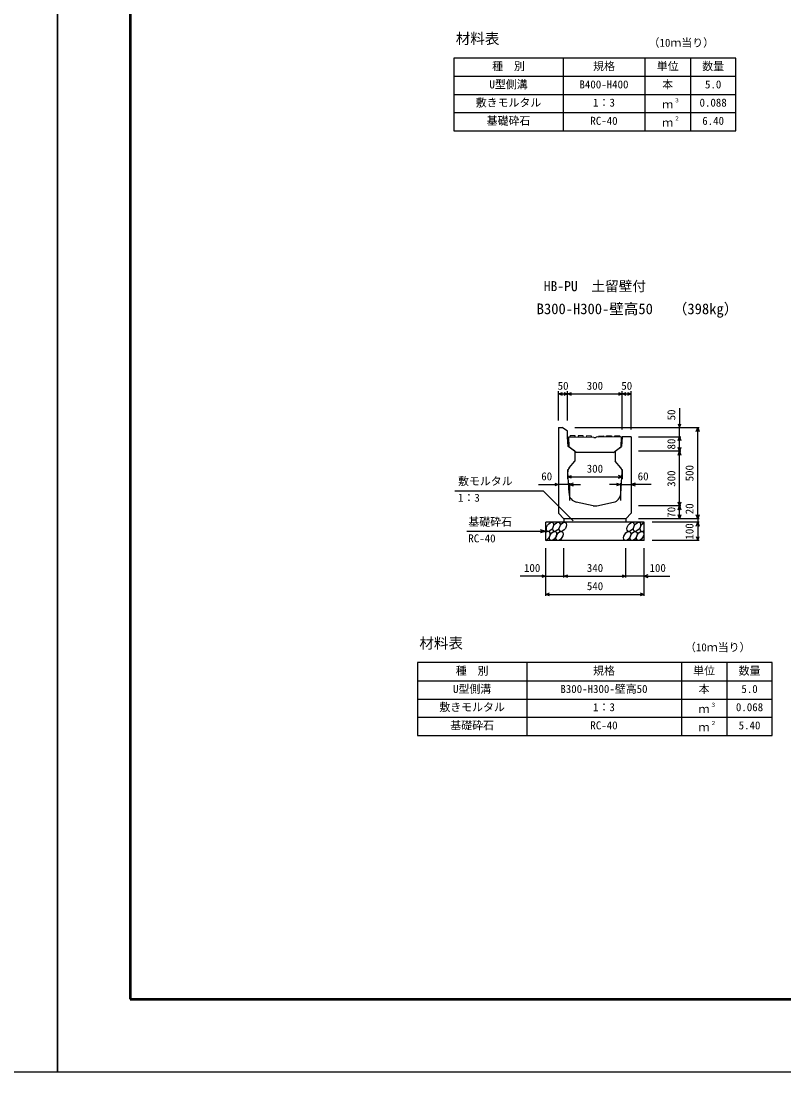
# Model space of a CAD drawing. Units: millimetres, scale not verified. Extents: x -16800 to 16800, y -5940 to 5940.
# Drawn here: x -200 to 3994, y -5940 to -166 of the extents above; entities that cross this region are included whole.
import ezdxf
from ezdxf.enums import TextEntityAlignment as Align

# ---------------------------------------------------------------- set-up
doc = ezdxf.new("R2010")
doc.units = ezdxf.units.MM
doc.header["$LTSCALE"] = 20
for name, color, linetype, lineweight in [('0-0_DIM', 7, 'Continuous', 25), ('0-1_Defpoints', 5, 'Continuous', 25), ('0-2_HATCH', 6, 'Continuous', 25), ('0-3_HYO', 3, 'Continuous', 25), ('0-4_HYO2', 4, 'Continuous', 25), ('0-5_OUTLINE', 3, 'Continuous', 25), ('0-6_TXT', 7, 'Continuous', 25), ('0-7_WAKU', 3, 'Continuous', 25)]:
    doc.layers.add(name, color=color, linetype=linetype, lineweight=lineweight)
doc.styles.add('ＭＳ ゴシック', font='')
doc.styles.get('ＭＳ ゴシック').set_extended_font_data('MS Gothic')

msp = doc.modelspace()

# ---------------------------------------------------------------- linework, layer by layer
at = {"layer": '0-0_DIM'}
for p, q in [((2754.72, -2359.92), (2754.72, -2199.92)), ((2754.72, -2214.92), (2804.72, -2214.92)), ((2804.72, -2359.92), (2804.72, -2199.92)), ((2804.72, -2214.92), (3104.72, -2214.92)), ((3104.72, -2409.92), (3104.72, -2199.92)), ((3104.72, -2214.92), (3154.72, -2214.92)), ((3154.72, -2409.92), (3154.72, -2199.92)), ((3419.72, -2293.31), (3419.72, -2399.92)), ((2844.72, -2399.92), (3527.22, -2399.92)), ((3419.72, -2449.92), (3419.72, -2399.92)), ((3519.72, -2899.92), (3519.72, -2399.92)), ((3194.72, -2449.92), (3427.22, -2449.92)), ((3427.22, -2529.92), (3194.72, -2529.92)), ((2804.72, -2629.92), (2804.72, -2680.93)), ((3104.72, -2629.92), (3104.72, -2680.93)), ((2644.72, -2712.5), (2754.72, -2712.5)), ((2814.72, -2712.5), (2754.72, -2712.5)), ((2804.72, -2670.32), (3104.72, -2670.32)), ((2814.72, -2705), (2814.72, -2799.92)), ((2814.72, -2712.5), (2874.72, -2712.5)), ((3094.72, -2712.5), (3034.72, -2712.5)), ((3094.72, -2705), (3094.72, -2799.92)), ((3094.72, -2712.5), (3154.72, -2712.5)), ((3264.72, -2712.5), (3154.72, -2712.5)), ((2671.69, -2748.11), (2183.76, -2748.11)), ((2671.69, -2748.11), (2835.35, -2911.77)), ((3427.22, -2829.92), (3194.72, -2829.92)), ((3419.72, -2899.92), (3419.72, -2829.92)), ((3527.22, -2899.92), (3194.72, -2899.92)), ((3527.22, -2919.92), (3269.72, -2919.92)), ((2684.72, -2969.92), (2251.4, -2969.92)), ((2684.72, -2969.92), (2655.74, -2962.16)), ((2684.72, -2969.92), (2655.74, -2977.69)), ((3527.22, -3019.92), (3269.72, -3019.92)), ((2684.72, -3323.35), (2684.72, -3061.98)), ((2784.72, -3223.35), (2784.72, -3061.98)), ((3124.72, -3223.35), (3124.72, -3061.98)), ((3224.72, -3323.35), (3224.72, -3061.98)), ((2684.72, -3215.85), (2542.92, -3215.85)), ((2684.72, -3215.85), (2784.72, -3215.85)), ((2784.72, -3215.85), (3124.72, -3215.85)), ((3224.72, -3215.85), (3124.72, -3215.85)), ((3224.72, -3215.85), (3366.51, -3215.85)), ((2684.72, -3315.85), (3224.72, -3315.85))]:
    msp.add_line(p, q, dxfattribs=at)
for points in [[(2775.86, -2222.62), (2754.72, -2214.92), (2775.86, -2207.23)], [(2783.57, -2207.23), (2804.72, -2214.92), (2783.57, -2222.62)], [(2825.86, -2222.62), (2804.72, -2214.92), (2825.86, -2207.23)], [(3083.57, -2207.23), (3104.72, -2214.92), (3083.57, -2222.62)], [(3125.86, -2222.62), (3104.72, -2214.92), (3125.86, -2207.23)], [(3133.57, -2207.23), (3154.72, -2214.92), (3133.57, -2222.62)], [(3412.02, -2378.78), (3419.72, -2399.92), (3427.41, -2378.78)], [(3512.02, -2421.07), (3519.72, -2399.92), (3527.41, -2421.07)], [(3412.02, -2471.07), (3419.72, -2449.92), (3427.41, -2471.07)], [(3419.72, -2829.92), (3419.72, -2529.92), (3419.72, -2449.92)], [(3427.41, -2508.78), (3419.72, -2529.92), (3412.02, -2508.78)], [(3412.02, -2551.07), (3419.72, -2529.92), (3427.41, -2551.07)], [(2733.57, -2704.8), (2754.72, -2712.5), (2733.57, -2720.19)], [(2825.86, -2678.02), (2804.72, -2670.32), (2825.86, -2662.63)], [(2835.86, -2704.8), (2814.72, -2712.5), (2835.86, -2720.19)], [(3073.57, -2704.8), (3094.72, -2712.5), (3073.57, -2720.19)], [(3083.57, -2678.02), (3104.72, -2670.32), (3083.57, -2662.63)], [(3175.86, -2704.8), (3154.72, -2712.5), (3175.86, -2720.19)], [(3427.41, -2808.78), (3419.72, -2829.92), (3412.02, -2808.78)], [(3412.02, -2851.07), (3419.72, -2829.92), (3427.41, -2851.07)], [(3427.41, -2878.78), (3419.72, -2899.92), (3412.02, -2878.78)], [(3527.41, -2878.78), (3519.72, -2899.92), (3512.02, -2878.78)], [(3512.02, -2941.07), (3519.72, -2919.92), (3527.41, -2941.07)], [(3519.72, -2899.92), (3519.72, -2919.92), (3519.72, -3019.92)], [(3512.02, -2998.78), (3519.72, -3019.92), (3527.41, -2998.78)], [(2663.57, -3208.16), (2684.72, -3215.85), (2663.57, -3223.55)], [(2805.86, -3223.55), (2784.72, -3215.85), (2805.86, -3208.16)], [(3103.57, -3208.16), (3124.72, -3215.85), (3103.57, -3223.55)], [(3245.86, -3208.16), (3224.72, -3215.85), (3245.86, -3223.55)], [(2705.86, -3323.55), (2684.72, -3315.85), (2705.86, -3308.16)], [(3203.57, -3308.16), (3224.72, -3315.85), (3203.57, -3323.55)]]:
    msp.add_lwpolyline(points, dxfattribs=at)
at = {"layer": '0-1_Defpoints'}
for points in [[(-16800, -5940), (0, -5940), (0, 5940), (-16800, 5940)], [(0, -5940), (16800, -5940), (16800, 5940), (0, 5940)]]:
    msp.add_lwpolyline(points, close=True, dxfattribs=at)
at = {"layer": '0-2_HATCH'}
for p, q in [((2846.72, -2451.35), (2845.22, -2444.83)), ((2891.72, -2451.81), (2890.22, -2445.29)), ((2936.72, -2452.27), (2935.22, -2445.75)), ((2972.72, -2452.27), (2974.22, -2445.75)), ((3017.72, -2451.81), (3019.22, -2445.29)), ((3062.72, -2451.35), (3064.22, -2444.83))]:
    msp.add_line(p, q, dxfattribs=at)
for points in [[(2845.27, -2444.83), (2818.27, -2444.56), (2816.72, -2451.04)], [(2890.27, -2445.29), (2863.27, -2445.02), (2861.72, -2451.5)], [(2935.27, -2445.75), (2908.27, -2445.48), (2906.72, -2451.96)], [(2974.17, -2445.75), (3001.17, -2445.48), (3002.72, -2451.96)], [(3019.17, -2445.29), (3046.17, -2445.02), (3047.72, -2451.5)], [(3064.17, -2444.83), (3091.17, -2444.56), (3092.72, -2451.04)]]:
    msp.add_lwpolyline(points, dxfattribs=at)
for centre in [(2707.61, -2944.92), (2743.08, -2944.92), (2778.56, -2944.92), (3150.77, -2944.92), (3186.24, -2944.92), (2724.49, -2994.92), (2759.97, -2994.92), (3132.17, -2994.92), (3167.65, -2994.92), (3203.12, -2994.92)]:
    msp.add_ellipse(centre, major_axis=(14.54, 23.54), ratio=0.5792, dxfattribs=at)
for centre, start_param, end_param in [((3221.72, -2944.92), 0.6666252, 4.1103269), ((2689.01, -2994.92), 3.7419964, 7.318141)]:
    msp.add_ellipse(centre, major_axis=(14.54, 23.54), ratio=0.5792, start_param=start_param, end_param=end_param, dxfattribs=at)
at = {"layer": '0-3_HYO'}
for p, q in [((2779.72, -369.19), (2779.72, -769.19)), ((3229.72, -369.19), (3229.72, -769.19)), ((3479.72, -369.19), (3479.72, -769.19)), ((2179.72, -469.19), (3729.72, -469.19)), ((2579.72, -3690.8), (2579.72, -4090.8)), ((3429.72, -3690.8), (3429.72, -4090.8)), ((3679.72, -3690.8), (3679.72, -4090.8)), ((1979.72, -3790.8), (3929.72, -3790.8))]:
    msp.add_line(p, q, dxfattribs=at)
for points in [[(2179.72, -769.19), (3729.72, -769.19), (3729.72, -369.19), (2179.72, -369.19)], [(1979.72, -4090.8), (3929.72, -4090.8), (3929.72, -3690.8), (1979.72, -3690.8)]]:
    msp.add_lwpolyline(points, close=True, dxfattribs=at)
at = {"layer": '0-4_HYO2'}
for p, q in [((2179.72, -569.19), (3729.72, -569.19)), ((2179.72, -669.19), (3729.72, -669.19)), ((1979.72, -3890.8), (3929.72, -3890.8)), ((1979.72, -3990.8), (3929.72, -3990.8))]:
    msp.add_line(p, q, dxfattribs=at)
at = {"layer": '0-5_OUTLINE'}
for p, q in [((2754.72, -2399.92), (2754.72, -2869.92)), ((2754.72, -2399.92), (2774.72, -2399.92)), ((2804.72, -2419.92), (2774.72, -2399.92)), ((2804.72, -2449.92), (2804.72, -2419.92)), ((2807.72, -2502.79), (2804.72, -2449.92)), ((2809.73, -2450.97), (2948.7, -2452.39)), ((2809.73, -2450.97), (2811.8, -2505.88)), ((2948.7, -2452.39), (2950.22, -2455.59)), ((2959.22, -2455.59), (2950.22, -2455.59)), ((2960.74, -2452.39), (2959.22, -2455.59)), ((3099.72, -2450.97), (2960.74, -2452.39)), ((3099.72, -2450.97), (3097.64, -2505.86)), ((3104.72, -2449.92), (3101.72, -2502.79)), ((3154.72, -2449.92), (3104.72, -2449.92)), ((3154.72, -2449.92), (3154.72, -2869.92)), ((2843.72, -2529.92), (2807.72, -2502.79)), ((2851.72, -2535.95), (2811.8, -2505.88)), ((2843.72, -2529.92), (2843.72, -2583.44)), ((3057.72, -2535.95), (2851.72, -2535.95)), ((3057.72, -2535.95), (3097.64, -2505.86)), ((3065.72, -2529.92), (3101.72, -2502.79)), ((3065.72, -2529.92), (3065.72, -2583.44)), ((2812.38, -2620.78), (2843.72, -2583.44)), ((3097.05, -2620.78), (3065.72, -2583.44)), ((2812.4, -2760.5), (2805.42, -2641.83)), ((3096.88, -2763.09), (3104.02, -2641.83)), ((2944.24, -2828.81), (2851.92, -2809.03)), ((2965.19, -2828.81), (3057.45, -2809.04)), ((2754.72, -2869.92), (2784.72, -2899.92)), ((3124.72, -2899.92), (3154.72, -2869.92)), ((3224.72, -2919.92), (2684.72, -2919.92)), ((2684.72, -3019.92), (2684.72, -2919.92)), ((3124.72, -2899.92), (2784.72, -2899.92)), ((2784.72, -2899.92), (2784.72, -2919.92)), ((3124.72, -2899.92), (3124.72, -2919.92)), ((3224.72, -3019.92), (3224.72, -2919.92)), ((3224.72, -3019.92), (2684.72, -3019.92))]:
    msp.add_line(p, q, dxfattribs=at)
for centre, radius, start, end in [((2835.37, -2640.07), 30, 140, 183.36646), ((3074.07, -2640.07), 30, 356.63354, 40), ((2862.4, -2760.14), 50, 180.40767, 257.90524), ((3046.97, -2760.15), 50, 282.174, 356.65464), ((2954.72, -2779.92), 50, 257.90524, 282.09476)]:
    msp.add_arc(centre, radius, start, end, dxfattribs=at)
at = {"layer": '0-7_WAKU', "lineweight": 50}
msp.add_lwpolyline([(400, -5540), (16400, -5540), (16400, 5540), (400, 5540)], close=True, dxfattribs=at)

# ---------------------------------------------------------------- texts
at = {"layer": '0-0_DIM', "style": 'ＭＳ ゴシック'}
for s, p in [('50', (2749.72, -2204.92)), ('300', (2909.72, -2204.92)), ('50', (3099.72, -2204.92)), ('60', (2659.72, -2702.5)), ('300', (2909.72, -2660.32)), ('60', (3189.72, -2702.5)), ('敷モルタル', (2202.17, -2729.38)), ('1：3', (2202.17, -2820.07)), ('基礎砕石', (2258.95, -2952.75)), ('RC-40', (2258.95, -3043.44)), ('100', (2564.72, -3205.85)), ('340', (2910.25, -3205.85)), ('100', (3254.72, -3205.85)), ('540', (2910.25, -3305.85))]:
    msp.add_text(s, height=43.99, dxfattribs=at).set_placement(p, align=Align.BOTTOM_LEFT)
for s, p in [('50', (3409.72, -2360.04)), ('80', (3409.72, -2519.92)), ('300', (3409.72, -2724.92)), ('500', (3509.72, -2694.92)), ('20', (3509.72, -2875.61)), ('70', (3409.72, -2894.92)), ('100', (3509.72, -3014.92))]:
    msp.add_text(s, height=43.99, rotation=90, dxfattribs=at).set_placement(p, align=Align.BOTTOM_LEFT)
at = {"layer": '0-6_TXT', "style": 'ＭＳ ゴシック'}
for s, height, p in [('材料表', 58.65, (2189.72, -309.19)), ('（10ｍ当り）', 43.99, (3249.72, -320.19)), ('種\u3000別', 43.99, (2389.72, -449.19)), ('規格', 43.99, (2944.72, -449.19)), ('単位', 43.99, (3294.72, -449.19)), ('数量', 43.99, (3544.72, -449.19)), ('U型側溝', 43.99, (2374.72, -549.19)), ('B400-H400', 43.99, (2869.72, -549.19)), ('本', 43.99, (3324.72, -549.19)), ('5.0', 43.99, (3559.72, -549.19)), ('敷きモルタル', 43.99, (2299.72, -649.19)), ('1：3', 43.99, (2944.72, -649.19)), ('ｍ', 43.99, (3324.72, -659.19)), ('３', 21.99, (3390.26, -618.82)), ('0.088', 43.99, (3529.72, -649.19)), ('基礎砕石', 43.99, (2359.72, -749.19)), ('RC-40', 43.99, (2929.72, -749.19)), ('２', 21.99, (3390.26, -718.82)), ('6.40', 43.99, (3544.72, -749.19)), ('ｍ', 43.99, (3324.72, -759.19)), ('HB-PU\u3000土留壁付', 54.99, (2673.47, -1666.43)), ('B300-H300-壁高50', 58.65, (2634.72, -1793.93)), ('（398kg）', 58.65, (3383.09, -1793.93)), ('材料表', 58.65, (1989.72, -3630.8)), ('（10ｍ当り）', 43.99, (3449.72, -3641.8)), ('種\u3000別', 43.99, (2189.72, -3770.8)), ('規格', 43.99, (2944.72, -3770.8)), ('単位', 43.99, (3494.72, -3770.8)), ('数量', 43.99, (3744.72, -3770.8)), ('U型側溝', 43.99, (2174.72, -3870.8)), ('B300-H300-壁高50', 43.99, (2764.72, -3870.8)), ('本', 43.99, (3524.72, -3870.8)), ('5.0', 43.99, (3759.72, -3870.8)), ('敷きモルタル', 43.99, (2099.72, -3970.8)), ('1：3', 43.99, (2944.72, -3970.8)), ('３', 21.99, (3590.26, -3940.43)), ('0.068', 43.99, (3729.72, -3970.8)), ('ｍ', 43.99, (3524.72, -3980.8)), ('基礎砕石', 43.99, (2159.72, -4070.8)), ('RC-40', 43.99, (2929.72, -4070.8)), ('ｍ', 43.99, (3524.72, -4080.8)), ('２', 21.99, (3590.26, -4040.43)), ('5.40', 43.99, (3744.72, -4070.8))]:
    msp.add_text(s, height=height, dxfattribs=at).set_placement(p, align=Align.BOTTOM_LEFT)

doc.saveas('drawing.dxf')
